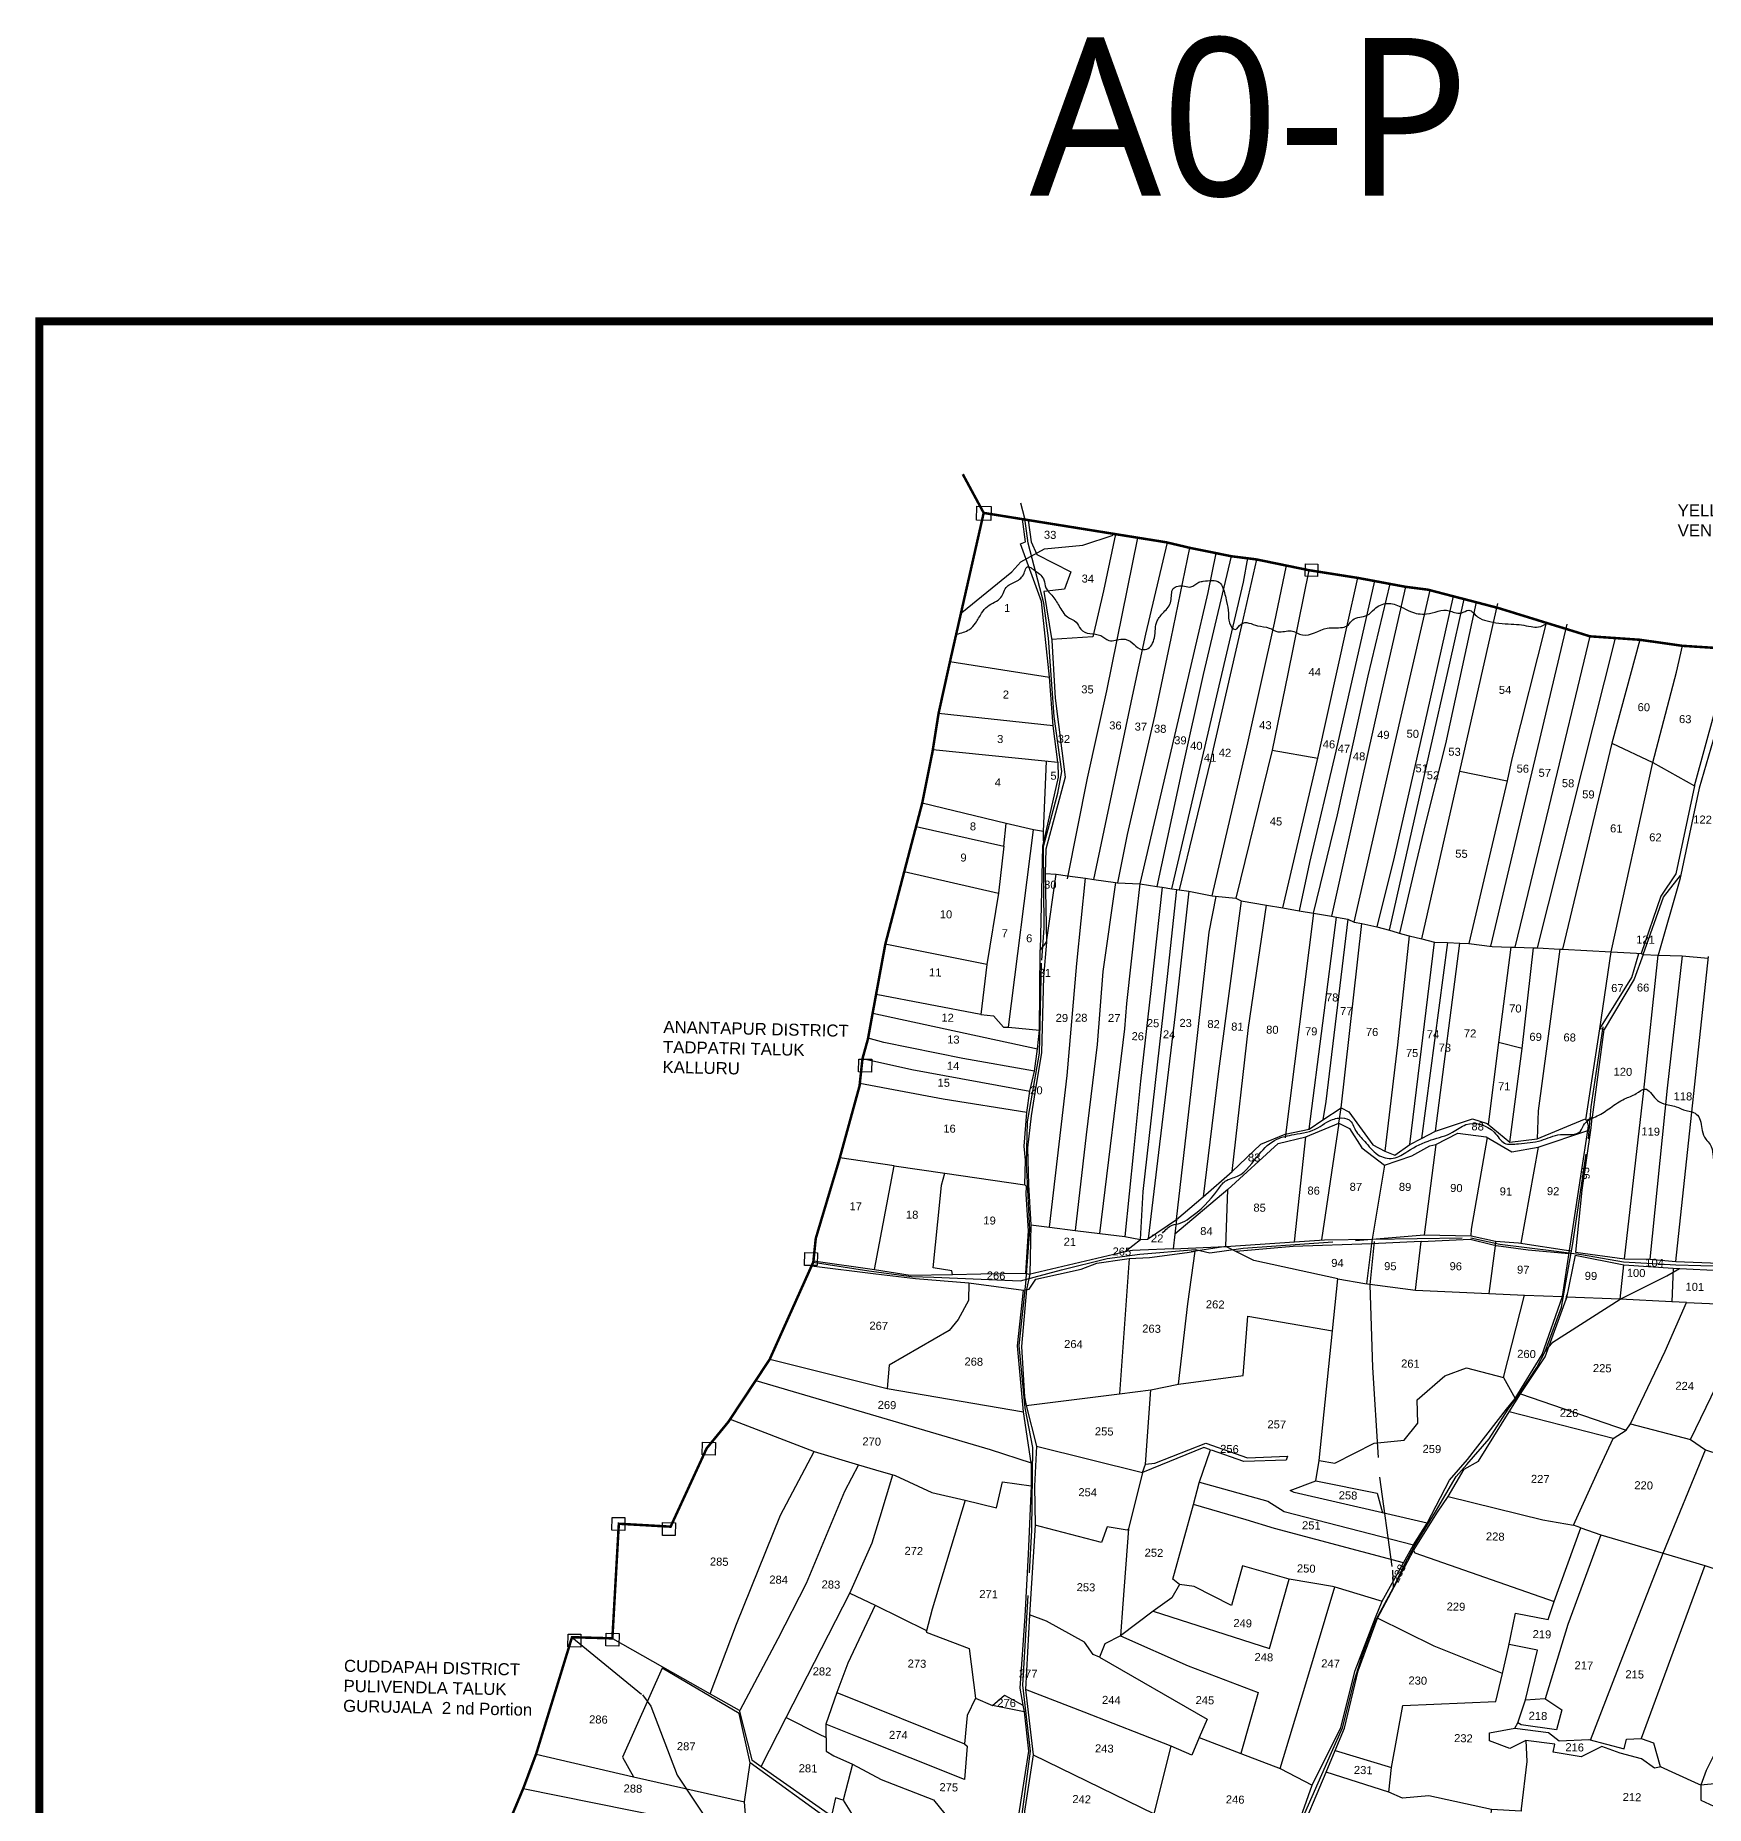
# Model space of a CAD drawing. Header units: inches. Extents: x 184455 to 225142, y 1613178 to 1622028.
# Drawn here: x 184455 to 187794, y 1616944 to 1620483 of the extents above; entities that cross this region are included whole.
import ezdxf
from ezdxf.enums import TextEntityAlignment as Align

# ---------------------------------------------------------------- set-up
doc = ezdxf.new("R2010")
doc.units = ezdxf.units.IN
doc.header["$LTSCALE"] = 15
doc.header["$MEASUREMENT"] = 0
doc.linetypes.add('ACAD_ISO02W100', pattern=[15, 12, -3])
for name, color, linetype in [('BOUNDRY STONES', 240, 'Continuous'), ('CADAS', 1, 'Continuous'), ('PAPER SIZE', 5, 'Continuous'), ('PLOTS', 7, 'Continuous'), ('PLOTS NO', 7, 'Continuous'), ('ROADS', 6, 'ACAD_ISO02W100'), ('STREAMS', 4, 'Continuous'), ('TEXT', 1, 'Continuous'), ('VILLAGE BOUNDRY', 5, 'Continuous')]:
    doc.layers.add(name, color=color, linetype=linetype)
doc.styles.get("Standard").update_dxf_attribs({"font": 'arial.ttf'})
doc.styles.add('TMS', font='trebuc.ttf')

msp = doc.modelspace()

# ---------------------------------------------------------------- linework, layer by layer
at = {"layer": 'BOUNDRY STONES'}
for points in [[(186337, 1619542.3), (186365.6, 1619541.7), (186365, 1619513.4), (186336.4, 1619514)], [(186994.1, 1619426.6), (187018.3, 1619426.1), (187017.7, 1619401.7), (186993.5, 1619402.2)], [(186100.9, 1618437), (186126.6, 1618436.4), (186126, 1618410.9), (186100.3, 1618411.5)], [(185992.8, 1618050), (186018.5, 1618049.5), (186017.9, 1618024), (185992.2, 1618024.5)], [(185788.5, 1617671), (185814.2, 1617670.4), (185813.7, 1617644.9), (185788, 1617645.5)], [(185607.7, 1617520.7), (185633.4, 1617520.2), (185632.9, 1617494.7), (185607.2, 1617495.2)], [(185708.7, 1617510.2), (185734.4, 1617509.7), (185733.8, 1617484.2), (185708.1, 1617484.7)], [(185519.6, 1617287.5), (185545.3, 1617287), (185544.8, 1617261.5), (185519.1, 1617262.1)], [(185596, 1617289.2), (185621.7, 1617288.6), (185621.1, 1617263.1), (185595.4, 1617263.7)]]:
    msp.add_lwpolyline(points, close=True, dxfattribs=at)
at = {"layer": 'PAPER SIZE', "color": 5, "const_width": 16}
msp.add_lwpolyline([(184462.7, 1619911.9), (189597.4, 1619911.9), (189597.4, 1613186.5), (184462.7, 1613186.5)], close=True, dxfattribs=at)
at = {"layer": 'PLOTS'}
for points in [[(186498.6, 1619030.1), (186489.2, 1619103.1), (186481.9, 1619200.1), (186466.2, 1619351.6), (186423.8, 1619467), (186434.3, 1619470.8), (186428.4, 1619516.2)], [(186439.2, 1619514.4), (186445.6, 1619470.8), (186456.9, 1619445.5), (186525, 1619411.2), (186512.3, 1619376.3), (186470.9, 1619371.7), (186486.4, 1619273.6), (186493.4, 1619158.4), (186513.5, 1619000.1), (186474.7, 1618856.4), (186473.7, 1618808), (186495.5, 1618806.6)], [(186613.8, 1619486.3), (186590.3, 1619373.1), (186568.4, 1619280.7), (186486.3, 1619275.7)], [(186658, 1619479.2), (186596, 1619173.3), (186557.2, 1618998.5), (186517.4, 1618797.5)], [(186571, 1618795.9), (186648.3, 1619162.2), (186674.5, 1619286.3), (186718, 1619469.4)], [(186762, 1619459), (186724.3, 1619277.4), (186692.1, 1619122.4), (186637.1, 1618886), (186617.8, 1618789.2)], [(186663.5, 1618787.1), (186744.6, 1619135.1), (186799.2, 1619369.3), (186815.2, 1619448.2)], [(186845.3, 1619442.1), (186789.4, 1619205.7), (186747.1, 1619017.1), (186696.5, 1618782)], [(186726.4, 1618777.5), (186774.3, 1618982.3), (186821.2, 1619182.8), (186869.7, 1619390), (186878.6, 1619437.9)], [(186895.9, 1619435.7), (186865.9, 1619303.5), (186804, 1619034), (186741.2, 1618775.2)], [(186807.1, 1618763.4), (186878.3, 1619069.1), (186931.9, 1619308), (186955.6, 1619423.4)], [(187000.6, 1619414.2), (186958.2, 1619207.1), (186926.9, 1619054.4), (186854.7, 1618758.4)], [(186948.5, 1618739.2), (187018.4, 1619038.2), (187076.4, 1619300.2), (187098.2, 1619398.8)], [(187131.7, 1619392.6), (187054.5, 1619052.6), (187002, 1618830), (186981.1, 1618733.5)], [(187009.7, 1618728.6), (187058, 1618924.9), (187119.1, 1619203.3), (187163, 1619386.7)], [(187193.6, 1619381), (187140.6, 1619146.9), (187104.9, 1618988.9), (187045.7, 1618722.3)], [(187091.4, 1618710.5), (187172.1, 1619064.1), (187242.8, 1619374.1)], [(187289.3, 1619362), (187242.3, 1619154.6), (187218.8, 1619051), (187171, 1618840.4), (187136.7, 1618701.4)], [(187161.9, 1618694.4), (187240.4, 1619043), (187282.2, 1619228.6), (187310.9, 1619356.4)], [(187335.2, 1619350.1), (187273.7, 1619067.3), (187234.3, 1618911.1), (187214.5, 1618827.5), (187181.6, 1618688.5)], [(187226.7, 1618676.9), (187302.6, 1619012.1), (187378.6, 1619347.7)], [(187474.8, 1619309.1), (187406.2, 1619036.9), (187396.8, 1618992.8), (187320.4, 1618668.1)], [(187364.6, 1618662.4), (187517.1, 1619306.6)], [(187562.5, 1619282), (187480.3, 1618941), (187412.2, 1618660.7)], [(187457.8, 1618659.1), (187613.3, 1619278.5)], [(187662.1, 1619275.1), (187606.2, 1619068.1), (187507.5, 1618656.4)], [(187604.7, 1618651.2), (187688.3, 1619029.6), (187735.5, 1619210.1), (187747.6, 1619263)], [(187606.2, 1619068.1), (187688.3, 1619029.6), (187771.5, 1618982.8), (187812.3, 1619131.6), (187846.1, 1619256.7)], [(187870.8, 1619255.2), (187822.7, 1619122.3), (187780.7, 1618978.5), (187742.2, 1618795.8), (187698.6, 1618644.6)], [(186283.1, 1619231.4), (186481.9, 1619200.1)], [(186489.2, 1619103.1), (186260.3, 1619127.9)], [(186248.9, 1619055.6), (186472.8, 1619032.8), (186498.6, 1619030.1), (186499.5, 1619000.4), (186467.8, 1618862.8), (186463.2, 1618654.4), (186476.1, 1618670.4), (186495.5, 1618806.6), (186518.1, 1618803.4), (186553.8, 1618798.3), (186571, 1618795.9), (186614.3, 1618789.7), (186617.8, 1618789.2), (186663.5, 1618787.1), (186696.5, 1618782), (186707.5, 1618780.4), (186726.4, 1618777.5), (186736.6, 1618775.9), (186741.2, 1618775.2), (186760.4, 1618772.3), (186807.1, 1618763.4), (186813.5, 1618762.2), (186854.7, 1618758.4), (186865.5, 1618753.5), (186916.1, 1618744.8), (186948.5, 1618739.2), (186981.1, 1618733.5), (187009.7, 1618728.6), (187045.7, 1618722.3), (187055.8, 1618720.6), (187078.8, 1618716.6), (187091.4, 1618710.5), (187106.2, 1618707.6), (187136.7, 1618701.4), (187161.9, 1618694.4), (187185.5, 1618687.3), (187201.3, 1618683.3), (187226.7, 1618676.9), (187251.9, 1618670.6), (187277.4, 1618669.7), (187302.5, 1618668.8), (187320.4, 1618668.1), (187367.2, 1618662.1), (187404.6, 1618660.9), (187412.2, 1618660.7), (187449.6, 1618659.5), (187457.8, 1618659.1), (187502.5, 1618656.7), (187507.5, 1618656.4), (187604.7, 1618651.2), (187655.9, 1618648.5), (187664.6, 1618648), (187668.8, 1618645.6), (187698.6, 1618644.6), (187746.9, 1618643), (187798.6, 1618638.3)], [(186470.1, 1618873.1), (186469.9, 1618891.9), (186476, 1619032.4)], [(186926.9, 1619054.4), (187018.4, 1619038.2)], [(187302.6, 1619012.1), (187396.8, 1618992.8)], [(187771.5, 1618982.8), (187734.3, 1618807.2), (187704.2, 1618762.5), (187664.6, 1618648)], [(186469.9, 1618891.9), (186450.1, 1618895.3), (186395.7, 1618908.1), (186227.6, 1618948.6)], [(186215.4, 1618902), (186390.5, 1618862.3), (186395.7, 1618908.1)], [(186400.2, 1618500.8), (186450.1, 1618895.3)], [(186390.5, 1618862.3), (186379.9, 1618768.7), (186356.5, 1618625.8), (186345, 1618525.9), (186369.9, 1618523), (186390.4, 1618500.5), (186400.2, 1618500.8), (186462.2, 1618494.9), (186463.2, 1618654.4)], [(186191.7, 1618811.6), (186379.9, 1618768.7)], [(186473.7, 1618808), (186476.1, 1618670.4), (186470, 1618601.2), (186465.9, 1618450.2), (186451.5, 1618361.2), (186445.4, 1618323.5), (186437.9, 1618259.5), (186439.8, 1618185.5), (186445, 1618105.3), (186442.9, 1618007.1), (186435.8, 1617975.9), (186426.4, 1617862), (186432.3, 1617761.4), (186435.4, 1617744.1), (186455.8, 1617662.8), (186452.4, 1617583.1), (186453.7, 1617504.9), (186442.2, 1617326), (186434, 1617176.3), (186449.7, 1617046.1), (186431.9, 1616933.1), (186430.7, 1616907.2), (186472, 1616699.2)], [(186482.1, 1618100.7), (186517.4, 1618403.7), (186536.5, 1618628), (186553.8, 1618798.3)], [(186614.3, 1618789.7), (186589, 1618612.2), (186577.5, 1618466.2), (186555.3, 1618285.5), (186533.7, 1618094.4)], [(186582.6, 1618088.3), (186632.4, 1618497.3), (186636.4, 1618548.2), (186655.9, 1618722.9), (186663.5, 1618787.1)], [(186707.5, 1618780.4), (186684.5, 1618574.2), (186664.2, 1618392.4), (186650.3, 1618253), (186632.4, 1618082.2)], [(186664, 1618076.1), (186669, 1618171.8), (186718.1, 1618601.7), (186736.6, 1618775.9)], [(187668.8, 1618645.6), (187709.5, 1618760.3), (187743.8, 1618803.6)], [(186760.4, 1618772.3), (186733.4, 1618526.5), (186700.2, 1618250.3), (186679.4, 1618077.5)], [(186736.1, 1618116), (186767.9, 1618395.4), (186785.4, 1618549.2), (186801.5, 1618690.3), (186815.1, 1618761.9)], [(186865.5, 1618753.5), (186819.9, 1618413), (186789, 1618161.5)], [(186847.4, 1618211.9), (186879.9, 1618500.3), (186916.1, 1618744.8)], [(187009.7, 1618728.6), (186953, 1618279.4)], [(187001.3, 1618296.7), (187055.8, 1618720.6)], [(187078.8, 1618716.6), (187034.2, 1618351.9), (187028.6, 1618315.6)], [(187065, 1618339.6), (187106.2, 1618707.6)], [(187201.3, 1618683.3), (187177.5, 1618465.4), (187152.6, 1618252.6)], [(187202.1, 1618265.8), (187251.9, 1618670.6)], [(187277.4, 1618669.7), (187225.9, 1618278)], [(187254, 1618292.4), (187302.5, 1618668.8)], [(186010.2, 1618033.2), (186132, 1618015.9), (186203.6, 1618004.6), (186288.2, 1618006.3), (186345, 1618007.4), (186434.8, 1618009.1), (186441, 1618006.7), (186633.2, 1618051.9), (186664, 1618076.1), (186678.1, 1618076.6), (186736.1, 1618116), (186789, 1618161.5), (186847.4, 1618211.9), (186904.6, 1618266.6), (186953, 1618287), (187001.3, 1618296.7), (187028.6, 1618315.6), (187065, 1618339.6), (187080.8, 1618331.5), (187128.6, 1618265.5), (187152.6, 1618252.6), (187172.3, 1618244.6), (187202.1, 1618265.8), (187225.9, 1618278), (187254, 1618292.4), (187327.5, 1618317.7), (187356.7, 1618307.8), (187402.3, 1618271), (187457.1, 1618277.6), (187551.8, 1618316.5), (187556.1, 1618314.7), (187567.9, 1618320.5), (187590.8, 1618496), (187582.4, 1618497.2), (187604.7, 1618651.2)], [(186356.5, 1618625.8), (186153.8, 1618666.5)], [(187404.6, 1618660.9), (187380, 1618469.7), (187359, 1618306)], [(187402.3, 1618271), (187427.3, 1618458.3), (187449.6, 1618659.5)], [(187502.5, 1618656.7), (187458.9, 1618333.3), (187457.1, 1618277.6)], [(187554, 1618315.6), (187582.4, 1618497.2), (187646.2, 1618599.8), (187660.3, 1618648.2)], [(187668.8, 1618645.6), (187651.1, 1618596.9), (187590.8, 1618496)], [(187631.4, 1618037.6), (187670, 1618374.2), (187698.6, 1618644.6)], [(187746.9, 1618643), (187716.8, 1618378.6), (187682.1, 1618036.8)], [(187734.2, 1618032.4), (187799.5, 1618642)], [(186345, 1618525.9), (186135.3, 1618565.7)], [(186128.6, 1618528.8), (186458.2, 1618457.3)], [(186171.7, 1618223.5), (186272.9, 1618208.8), (186432.5, 1618185.6), (186434.2, 1618235), (186431.7, 1618262.9), (186436.9, 1618330.1), (186442.8, 1618372.8), (186452, 1618412.9), (186458.2, 1618457.3), (186462.2, 1618494.9)], [(186452, 1618412.9), (186308.5, 1618437.8), (186151.1, 1618469.9), (186119.5, 1618478.6)], [(187427.3, 1618458.3), (187380, 1618469.7)], [(186108.2, 1618437.7), (186206.9, 1618416.3), (186442.8, 1618372.8)], [(186436.9, 1618330.1), (186269.6, 1618356.5), (186102.8, 1618387.9)], [(186838.5, 1618175.8), (186939.2, 1618267.9), (186994.5, 1618281.4), (187060.5, 1618309), (187065, 1618339.6)], [(186889.9, 1616637.7), (186902.6, 1616686.5), (186922, 1616744.8), (186958.3, 1616848), (187007.1, 1616985.1), (187064.3, 1617100.5), (187093.3, 1617214.6), (187133.5, 1617320.6), (187146.8, 1617353.4), (187189.5, 1617429.9), (187209.7, 1617466), (187237.4, 1617509), (187281.5, 1617595), (187317.8, 1617636.3), (187395.4, 1617737.1), (187412.9, 1617758.2), (187467.1, 1617846.3), (187507.5, 1617962), (187521.4, 1618053.9), (187545.3, 1618211.7), (187558.2, 1618293.9), (187559.4, 1618303.4), (187556.1, 1618314.7)], [(187534.3, 1618050.8), (187547.1, 1618174.8), (187565.2, 1618299.2), (187566.7, 1618319.9)], [(186972, 1618071.6), (186994.5, 1618281.4)], [(187060.5, 1618309), (187025.8, 1618075.3)], [(187060.5, 1618309), (187081.6, 1618298.2), (187106.6, 1618259.5), (187151.9, 1618224.8), (187127.3, 1618076.7)], [(187151.9, 1618224.8), (187206.1, 1618243.6), (187242.1, 1618263.1), (187254.2, 1618265.8), (187298.2, 1618288.4), (187355.1, 1618281.7), (187406.4, 1618251.2), (187459.3, 1618260.9), (187558.2, 1618293.9)], [(187324.8, 1618083.7), (187325.4, 1618096.6), (187357.9, 1618280)], [(187254.2, 1618265.8), (187231.2, 1618085.2)], [(187459.3, 1618260.9), (187424.2, 1618068.6)], [(186132, 1618015.9), (186171.7, 1618223.5), (186062.8, 1618239.3)], [(186288.2, 1618006.3), (186286.7, 1618013.8), (186249.5, 1618019.4), (186263.6, 1618157.5), (186266.4, 1618184.5), (186272.9, 1618208.8)], [(186434.8, 1618009.1), (186439.8, 1618093.2), (186435.5, 1618166.9), (186435.9, 1618181.9), (186432.5, 1618185.6)], [(186729.5, 1618057.5), (186834.7, 1618062.2), (186838.5, 1618175.8), (186732.8, 1618086.7)], [(186445, 1618105.3), (186482.1, 1618100.7), (186533.7, 1618094.4), (186582.6, 1618088.3), (186632.4, 1618082.2), (186664, 1618076.1), (186678.1, 1618076.6)], [(186736.1, 1618116), (186729.5, 1618057.5), (186663.2, 1618054.8), (186648.2, 1618054.2), (186633.2, 1618051.9)], [(186834.7, 1618062.2), (186972, 1618071.6), (187032.1, 1618075.8), (187127.3, 1618076.7), (187231.2, 1618085.2), (187324.8, 1618083.7), (187373.6, 1618072.5), (187419.8, 1618069.3), (187524.4, 1618053.5)], [(187225.3, 1618072.1), (187125.7, 1618067.2), (186969, 1618062.1), (186855.4, 1618052)], [(187127.3, 1618076.7), (187125.7, 1618067.2), (187115.5, 1617987.7)], [(187214, 1617975.1), (187225.3, 1618072.1), (187323.3, 1618076.8), (187366.3, 1618066.3), (187375.3, 1618064.1), (187438.9, 1618055.7), (187520.6, 1618048.4)], [(187373.6, 1618072.5), (187372.9, 1618063.7), (187360.4, 1617968.3)], [(186006.6, 1618023.5), (186134.9, 1618007.8), (186214.4, 1617998.3), (186320.8, 1617989.6), (186430.1, 1617975.1), (186441.4, 1617976.6), (186454.9, 1617997), (186545.7, 1618017.1), (186576.6, 1618028.8), (186631.7, 1618036.6), (186641.6, 1618038), (186681.7, 1618040), (186757.3, 1618050.4), (186773.4, 1618052.7)], [(186435.4, 1617744.1), (186621.7, 1617767.9), (186684.7, 1617775.9), (186740, 1617786.8), (186869, 1617804.3), (186878.7, 1617922.8), (187047.9, 1617893.6), (187058.8, 1617997.4), (186890.7, 1618034.3), (186834.7, 1618062.2), (186765.4, 1618051.6)], [(186641.6, 1618038), (186621.7, 1617767.9)], [(186740, 1617786.8), (186758.7, 1617947.5), (186773.4, 1618052.7)], [(187533.1, 1618044.9), (187514.7, 1617957)], [(187533.1, 1618044.9), (187630.1, 1618025.6), (187728.9, 1618018.6), (187836.4, 1618013.8), (187860.7, 1618029.5), (187933.6, 1618024.1), (187944.7, 1618012.3), (188020.2, 1617988.1), (188029.6, 1617985.1), (188167.6, 1617934.3), (188231, 1617922.5), (188315.4, 1617897.5), (188502.9, 1617871), (188575.2, 1617850.4), (188592.1, 1617840.1), (188696.6, 1617826.8), (188729.7, 1617796.8), (188779.8, 1617798.7)], [(187533.6, 1618050.9), (187631.4, 1618037.6), (187682.1, 1618036.8), (187734.2, 1618032.4), (187820.6, 1618028.7)], [(187058.8, 1617997.4), (187112.7, 1617988.1), (187214, 1617975.1), (187360.4, 1617968.3), (187431.4, 1617965), (187507.5, 1617962)], [(187160.5, 1616971.3), (187165.8, 1617020.5), (187188.3, 1617144.5), (187374.2, 1617152.4), (187387.4, 1617208.7), (187399.8, 1617261.1), (187413.9, 1617329.3), (187478.8, 1617316.3), (187491.2, 1617352.5), (187544, 1617500), (187529.3, 1617505.3), (187579, 1617613.7), (187608.9, 1617678.4), (187634.7, 1617694.7), (187643.5, 1617707.6), (187712.6, 1617853.2), (187755.8, 1617950), (187832.2, 1617946.8), (187836.4, 1618013.8)], [(187622.7, 1617956.9), (187630.1, 1618025.6)], [(187728.9, 1618018.6), (187726.4, 1617951.5)], [(185922.7, 1617836.6), (186157.6, 1617778.2), (186430, 1617731.7), (186417.8, 1617863.6), (186430.1, 1617975.1)], [(186320.8, 1617989.6), (186320.1, 1617954.3), (186299.8, 1617916), (186281.8, 1617894), (186161.3, 1617824.7), (186157.6, 1617778.2)], [(186906.4, 1616634), (186906.1, 1616646.6), (186912.2, 1616676.4), (186944.3, 1616781.7), (186948.4, 1616795.2), (186977.2, 1616874.1), (187035, 1617011.2), (187053.4, 1617054.9), (187072, 1617099.1), (187099.3, 1617213.9), (187138.1, 1617319.1), (187209.6, 1617454.4), (187258, 1617531.1), (187279.3, 1617562.3), (187311.2, 1617616.9), (187339.6, 1617633.3), (187401.3, 1617731.6), (187424, 1617767.6), (187472.8, 1617841.7), (187514.7, 1617957), (187516.5, 1617965.3)], [(187390, 1617800.4), (187431.4, 1617965)], [(187755.8, 1617950), (187726.4, 1617951.5), (187622.7, 1617956.9), (187515.6, 1617961.2)], [(187763.6, 1617676.1), (187867.6, 1617890.7), (187873.1, 1617916.4), (187887.6, 1617939.3)], [(187014.6, 1617594), (187021.1, 1617634.1), (187047.9, 1617893.6)], [(187021.1, 1617634.1), (187052.7, 1617629), (187131, 1617669.2), (187191, 1617675), (187218.6, 1617708.8), (187216.8, 1617755.5), (187272.2, 1617803.5), (187315.4, 1617819.5), (187390, 1617800.4), (187412.9, 1617758.2)], [(185894.9, 1617794.5), (186363.6, 1617656.6), (186445.7, 1617629.5), (186430, 1617731.7)], [(186455.8, 1617662.8), (186667.9, 1617610.2), (186673.9, 1617627.2), (186684.7, 1617775.9)], [(187424, 1617767.6), (187634.7, 1617694.7)], [(185843.6, 1617717), (186011.4, 1617652.2), (186100.3, 1617625.8), (186134.1, 1617615.8), (186173.4, 1617604.1), (186247.1, 1617570.7), (186313.4, 1617554.8), (186375.8, 1617539.8), (186388.3, 1617591.6), (186445.6, 1617584)], [(187608.9, 1617678.4), (187401.3, 1617731.6)], [(187643.5, 1617707.6), (187763.6, 1617676.1), (187793.4, 1617656), (187968, 1617598.9), (187983.3, 1617591), (188022.8, 1617581.8), (188082, 1617564.3), (188163.9, 1617542.8)], [(185804, 1617167.9), (185856.6, 1617307.2), (185944.2, 1617525.1), (186011.4, 1617652.2)], [(186742.2, 1617386.6), (186728.3, 1617396.9), (186769.7, 1617546.6), (186781.6, 1617589.5), (186804.2, 1617655.9), (186790.3, 1617660.6), (186667.9, 1617610.2)], [(186673.9, 1617627.2), (186692.9, 1617629), (186794.9, 1617668.7), (186878, 1617639.6), (186957.7, 1617642.8), (186955.3, 1617634.8), (186870.9, 1617632.1), (186806.2, 1617655.3)], [(187563.8, 1617075.5), (187628.5, 1617242.2), (187709, 1617448.8), (187793.4, 1617656)], [(186100.3, 1617625.8), (186072.3, 1617572.3), (185995.9, 1617388.6), (185938.9, 1617277.9), (185862.9, 1617134.5)], [(186445.3, 1617632.2), (186445.6, 1617584), (186439.7, 1617447), (186432.6, 1617323.3), (186422.7, 1617179.2), (186428.8, 1617145.2), (186431.1, 1617132), (186439.9, 1617053.5), (186418.4, 1616912.9), (186428.4, 1616859.2), (186432.6, 1616797.2), (186362.7, 1616813.2), (186323.9, 1616802.2), (186305.3, 1616766.7), (186324.9, 1616739.7), (186331.8, 1616709.3), (186347.5, 1616712.9)], [(186667.9, 1617610.2), (186640, 1617497.5), (186637.5, 1617495.1), (186597.3, 1617501.8), (186586.2, 1617470.4), (186463.2, 1617502.5), (186453.7, 1617504.9)], [(185955.6, 1617120.8), (186082.9, 1617369.1), (186127.6, 1617469.9), (186143.5, 1617521.6), (186169.1, 1617605.4)], [(186782.1, 1617590.9), (186918.3, 1617552.9), (186951.2, 1617532.7), (187209.7, 1617466)], [(187237.4, 1617509), (187148.1, 1617529.9), (186971.1, 1617570.1), (186963.1, 1617574.7), (187014.6, 1617594), (187136.9, 1617569), (187148.1, 1617529.9)], [(187544, 1617500), (187584.1, 1617485.6), (187709, 1617448.8), (187792.5, 1617424.2), (187875.9, 1617396.6), (187940.2, 1617520.5), (187983.3, 1617591)], [(186313.4, 1617554.8), (186247.4, 1617337.1), (186235.3, 1617291.4), (186321.8, 1617258.2), (186334.2, 1617159), (186368.1, 1617144.5), (186392.2, 1617165), (186428.8, 1617145.2)], [(187189.5, 1617429.9), (186932.2, 1617498.4), (186875.4, 1617515.7), (186769.7, 1617546.6)], [(187279.3, 1617562.3), (187468.3, 1617515.5), (187529.3, 1617505.3)], [(186640, 1617497.5), (186628.7, 1617348.1), (186623.8, 1617283.6), (186592.9, 1617267.6), (186581.7, 1617241.4), (186569.3, 1617246.7), (186552.3, 1617271.5), (186476.4, 1617313.4), (186442.2, 1617326)], [(187584.1, 1617485.6), (187518.3, 1617306.6), (187473.3, 1617158)], [(187209.6, 1617454.4), (187212.7, 1617449.5), (187491.2, 1617352.5)], [(187052.1, 1617381.5), (186961.4, 1617396.8), (186867.8, 1617423.8), (186845.9, 1617344.3), (186771.3, 1617382.2), (186742.2, 1617386.6), (186726.4, 1617359.7), (186689.3, 1617333), (186623.8, 1617283.6), (186759.2, 1617223.8), (186899.3, 1617170.3), (186864.3, 1617048.8)], [(186689.3, 1617333), (186922.1, 1617258.6), (186961.4, 1617396.8)], [(187792.5, 1617424.2), (187706.8, 1617192.8), (187664.6, 1617078.9), (187689.8, 1617069.9), (187703.2, 1617022.5), (187771.6, 1616991.3), (187784.9, 1616985.2)], [(186082.9, 1617369.1), (186133.7, 1617345.2), (186236.1, 1617294.4)], [(186943.3, 1617018.5), (186992.7, 1617181.3), (187052.2, 1617381.9), (187146.8, 1617353.4)], [(187868.5, 1617385.5), (187853, 1617321.7), (187842.4, 1617270.5), (187898.3, 1617243.2), (187900.4, 1617226.6), (187890.1, 1617204.4), (187843.9, 1617113.3), (187794.8, 1617014.9), (187784.4, 1616985.2), (187783.9, 1616955.1), (187845.1, 1616927.3), (187870.2, 1616915.9), (187880.9, 1616903.4), (187895.8, 1616922.4), (187887.7, 1616950.2), (187817.9, 1616988.6), (187784.4, 1616985.2)], [(186133.7, 1617345.2), (186079.2, 1617229.4), (186056.6, 1617170.5), (186034.7, 1617107.4)], [(187387.4, 1617208.7), (187250.9, 1617263.4), (187138.1, 1617319.1)], [(185608.2, 1617278.8), (185708.7, 1617221.9), (185804, 1617167.9), (185861.7, 1617135.2), (185887.1, 1617035.8), (185905.4, 1617022.9), (186046.5, 1616923.7)], [(187433.9, 1617156), (187457.4, 1617255.1), (187401, 1617266.7)], [(185455.7, 1617047.4), (185650.3, 1617001.7), (185872.3, 1616951.9), (185883.5, 1617030.2), (185861.4, 1617128.6), (185707.5, 1617219), (185628.3, 1617041.1), (185650.3, 1617001.7)], [(186581.7, 1617241.4), (186797.4, 1617117.4), (186781.4, 1617080.4), (186766.3, 1617045.5), (186725.6, 1617063), (186551.4, 1617131.2), (186434, 1617176.3)], [(186334.2, 1617159), (186317.6, 1617124.9), (186312.2, 1617067.9), (186317.6, 1617063.1), (186311.9, 1616996.7), (186094.7, 1617083.4), (186034.7, 1617107.4), (186035.9, 1617053.4), (186051, 1617043.9), (186088.5, 1617027), (186145.7, 1616996.5), (186250, 1616955.9), (186273.1, 1616928), (186290.5, 1616926.8), (186428.4, 1616859.2)], [(186056.6, 1617170.5), (186312.2, 1617067.9)], [(187704.9, 1617021.8), (187691.3, 1617019.2), (187665.7, 1617038), (187622.7, 1617049), (187586.4, 1617062.3), (187545.2, 1617042.2), (187488.8, 1617051.5), (187492.1, 1617067.1), (187434.2, 1617074.3), (187402.4, 1617058.9), (187361.5, 1617073.8), (187362, 1617089.9), (187412.2, 1617099.5), (187418.4, 1617110.2), (187433.9, 1617156), (187472.4, 1617158.6), (187506.1, 1617136), (187495.5, 1617096.2), (187425.1, 1617105.6), (187418.4, 1617110.2)], [(185905.4, 1617022.9), (185955.6, 1617120.8), (186020.4, 1617087.8), (186035.3, 1617080.4)], [(186431.1, 1617132), (186368.1, 1617144.5)], [(186781.4, 1617080.4), (186864.3, 1617048.8), (186943.3, 1617018.5), (187007.1, 1616985.1)], [(187412.2, 1617099.5), (187479.6, 1617090.8), (187500.8, 1617074), (187560.1, 1617076.5), (187630.6, 1617057.9), (187635.9, 1617077.2), (187664.6, 1617078.9)], [(186449.7, 1617046.1), (186691.2, 1616928), (186725.6, 1617063)], [(187053.4, 1617054.9), (187165.8, 1617020.5)], [(187434.2, 1617074.3), (187436.2, 1617032.7), (187425.2, 1616938.3), (187424.9, 1616933.6), (187365.8, 1616936.6)], [(185874.9, 1616917.9), (185878.1, 1616891.1), (185906.3, 1616850.5), (185996.4, 1616766.4), (186000.7, 1616762.3), (186045.7, 1616912.8), (185883.5, 1617030.2)], [(186088.5, 1617027), (186069.8, 1616955.3), (186054.2, 1616959.8), (186046.5, 1616923.7)], [(186944.3, 1616781.7), (186985.2, 1616755.3), (187082, 1616756.1), (187145.3, 1616735.7), (187205.7, 1616700.7), (187266.9, 1616694.6), (187297.9, 1616691.7), (187334.8, 1616664.2), (187341.8, 1616679.8), (187403.7, 1616681.9), (187551.4, 1616649.7), (187582.6, 1616656.3), (187669.5, 1616636.2), (187703.7, 1616695), (187777.4, 1616789.6), (187764.8, 1616821.9), (187615.7, 1616880.3), (187423, 1616923.8), (187365.3, 1616926.3), (187365.8, 1616936.6), (187240.2, 1616963.8), (187187.5, 1616959.5), (187160.5, 1616971.3), (187035, 1617011.2)], [(185429.9, 1616978.5), (185862.5, 1616891.2), (185874.9, 1616917.9), (185872.3, 1616951.9)], [(186069.8, 1616955.3), (186112.8, 1616886.1), (186187.5, 1616854), (186236, 1616782.7), (186229.1, 1616757.8)]]:
    msp.add_lwpolyline(points, dxfattribs=at)
at = {"layer": 'ROADS'}
for points in [[(186425.2, 1616912.3), (186443.8, 1617053.1), (186428.8, 1617185.1), (186447, 1617494.9), (186448.7, 1617660.1), (186433.5, 1617739.7), (186421.7, 1617864.3), (186435, 1617988.3), (186442.9, 1618095.5), (186436.1, 1618229), (186438.2, 1618311.1), (186461.8, 1618448.7), (186466.5, 1618634.7), (186471.2, 1618698.3), (186470.3, 1618861.5), (186498.6, 1618968.2), (186506.9, 1619011.5), (186491.6, 1619121.4), (186480.2, 1619278.1), (186470.9, 1619348.3), (186439.5, 1619468), (186432.8, 1619517.3), (186424.7, 1619548.4)], [(186306.5, 1619329.8), (186406.6, 1619410.7), (186424.5, 1619430.6), (186471.9, 1619456.9), (186548.7, 1619464.5), (186609.6, 1619484.5)], [(186980.6, 1616901.8), (187045.6, 1617050.6), (187068.1, 1617100.1), (187092, 1617195.2), (187107.1, 1617244.1), (187130.9, 1617308.9), (187169.1, 1617378.9), (187193.2, 1617429.4), (187211.2, 1617462.1), (187253.9, 1617532), (187294.8, 1617602.6), (187316.2, 1617626.1), (187361.1, 1617677.9), (187399.1, 1617737.3), (187423.1, 1617769.8), (187456.4, 1617820.1), (187472.7, 1617852), (187505.8, 1617941.2), (187528.4, 1618068.4), (187559.7, 1618277.6), (187564.8, 1618341.6), (187589, 1618501.3)], [(186009.9, 1618031.1), (186120.6, 1618013.2), (186205.9, 1618002), (186251, 1618001), (186423.8, 1617993.5), (186506.2, 1618015.6), (186597.3, 1618038.4), (186662.5, 1618046.9), (186773.8, 1618056.3), (186802.9, 1618049.3), (186869.1, 1618058.7), (187127.3, 1618076.7), (187324.3, 1618079.6), (187382.1, 1618066.7), (187490.2, 1618053.7), (187545.6, 1618046.2), (187629.8, 1618031.4), (187733.9, 1618025.2), (187834.4, 1618022.8)], [(187131.4, 1618072.4), (187122.3, 1617985.7), (187127.9, 1617820.3), (187141.6, 1617600.9), (187167.6, 1617415), (187169.1, 1617378.9)], [(187472.7, 1617852), (187488.2, 1617871.2), (187622.7, 1617956.9), (187716.4, 1618003.8), (187741.3, 1618018.5)], [(185526.9, 1617281.1), (185668.1, 1617165.9), (185685.4, 1617143.2), (185737.6, 1617005.1), (185797.8, 1616915)]]:
    msp.add_lwpolyline(points, dxfattribs=at)
at = {"layer": 'STREAMS'}
for points in [[(186296.7, 1619286.3), (186321.9, 1619295.8), (186334.4, 1619308.6), (186346.2, 1619328.1), (186358.2, 1619341.7), (186384.8, 1619359.5), (186397.2, 1619381.8), (186417.5, 1619392.7), (186432.4, 1619411), (186436.6, 1619420.2), (186454.3, 1619412.5), (186470.9, 1619394.6), (186474.8, 1619378.8), (186486.7, 1619364), (186501.2, 1619342.8), (186517.9, 1619320.8), (186535.4, 1619310.3), (186544.5, 1619296.5), (186562.8, 1619287.4), (186584.6, 1619283.4), (186600.6, 1619273.8), (186628, 1619276.6), (186647.5, 1619269.1), (186662.4, 1619257), (186676.5, 1619256.4), (186691.8, 1619279), (186697.3, 1619312.9), (186710.5, 1619330.1), (186724.8, 1619352.5), (186729.4, 1619377.3), (186751.8, 1619382.5), (186764.5, 1619380.6), (186780.9, 1619390.3), (186789.4, 1619392.1), (186821.7, 1619389.4), (186828.6, 1619379.2), (186835.7, 1619351.7), (186839.9, 1619328.4), (186841.9, 1619309.1), (186853.4, 1619295.8), (186865.4, 1619306.6), (186898, 1619303.2), (186921.5, 1619298.6), (186938.6, 1619291.2), (186964.9, 1619293), (186987.6, 1619284.7), (187037.3, 1619298.5), (187067.6, 1619299.8), (187079.5, 1619304.9), (187088.5, 1619315.2), (187117, 1619324), (187131.5, 1619336.5), (187157.3, 1619347.7), (187184.1, 1619341.1), (187203.8, 1619331.5), (187235.7, 1619326.8), (187281.1, 1619333.2), (187291.4, 1619329.6), (187305.2, 1619328.6), (187320.2, 1619334), (187337.8, 1619321.2), (187356.7, 1619312.7), (187405.1, 1619306.3), (187425.9, 1619304.8), (187444.7, 1619301.3), (187459.6, 1619300.7), (187476.6, 1619308.1)], [(186707.9, 1618088.8), (186727.5, 1618104.9), (186743, 1618108.8), (186761.4, 1618118.7), (186818.7, 1618175.6), (186833.4, 1618192.7), (186857.6, 1618202.8), (186901.1, 1618246.8), (186936.6, 1618276.5), (186971, 1618286), (187018.5, 1618299.3), (187036.2, 1618310.5), (187060.7, 1618318.9), (187081.1, 1618315.4), (187094, 1618294.2), (187112.3, 1618272.3), (187138.4, 1618245.7), (187169.2, 1618238.5), (187198.2, 1618252.6), (187245.3, 1618275.1), (187288, 1618290.6), (187314.3, 1618305.8), (187371.1, 1618290.5), (187391.7, 1618268.9), (187419.5, 1618267.5), (187464.7, 1618274.2), (187503.9, 1618286), (187543.7, 1618292.8), (187551.8, 1618307.4), (187577, 1618323.1), (187603.4, 1618339.6), (187631.9, 1618357.5), (187654.9, 1618367.9), (187672.5, 1618377), (187694, 1618357.2), (187710.1, 1618347.6), (187734.6, 1618341.7), (187754.9, 1618333.8), (187766.6, 1618331.3), (187777.5, 1618324.6), (187787.1, 1618293.9), (187794.1, 1618277), (187802.9, 1618266.3), (187808.2, 1618246.4), (187814.1, 1618221.5), (187843.3, 1618199.2), (187861.7, 1618175.7), (187862.9, 1618137.2), (187878.6, 1618083.7), (187903.3, 1618061.9), (187919.4, 1618045.4), (187941.5, 1618031.8), (187964, 1618020.3), (187980.3, 1618011), (188005.3, 1618005.3), (188019.7, 1618018.8), (188023.4, 1618045.8), (188026.4, 1618073.3), (188029.3, 1618110), (188031.3, 1618138.9), (188030.1, 1618164), (188041.4, 1618221.1), (188042.2, 1618244.1), (188042.8, 1618269.2), (188064, 1618372.6), (188063.8, 1618409.4), (188067, 1618430.3), (188079.9, 1618440.6), (188095, 1618437.9), (188102.2, 1618417.8), (188104.5, 1618401.2), (188110.1, 1618385.6), (188118.1, 1618341.2), (188114, 1618298), (188118.2, 1618282.7), (188124, 1618267.8), (188145, 1618252.6), (188167.5, 1618238.7), (188186.9, 1618232.7), (188217.9, 1618213.3), (188245.8, 1618195.5), (188267.4, 1618191.9), (188288, 1618173.6), (188313.8, 1618174.7), (188333.6, 1618164.3), (188358, 1618148.3), (188379.5, 1618138.2), (188397.8, 1618125.4), (188422.1, 1618118.7), (188452.6, 1618110.7), (188475.9, 1618089.9), (188502.3, 1618083.1), (188526.1, 1618068.8), (188556.1, 1618055.4), (188589.3, 1618047.5), (188610.4, 1618008.6), (188615.7, 1617981.6), (188625.6, 1617952), (188640.6, 1617918.1), (188656.2, 1617898.7), (188663.5, 1617877.4), (188681.2, 1617856), (188703.8, 1617833.3), (188729.6, 1617818.4), (188778.8, 1617804), (188814.9, 1617811.6), (188844, 1617817.9), (188869.5, 1617813), (188906.9, 1617804.1), (188921.1, 1617800.2), (188937.9, 1617788.1), (188968, 1617781.9), (188982.2, 1617777.9)]]:
    msp.add_spline(points, degree=3, dxfattribs=at)
at = {"layer": 'VILLAGE BOUNDRY'}
msp.add_lwpolyline([(185404.7, 1616918.4, 5, 5, 0), (185429.9, 1616978.5, 5, 5, 0), (185455.7, 1617047.4, 5, 5, 0), (185527.5, 1617281.1, 5, 5, 0), (185608.2, 1617278.8, 5, 5, 0), (185621.1, 1617507.9, 5, 5, 0), (185724.6, 1617502.1, 5, 5, 0), (185796.8, 1617658.8, 5, 5, 0), (185840.1, 1617711.6, 5, 5, 0), (185894.9, 1617794.5, 5, 5, 0), (185922.7, 1617836.6, 5, 5, 0), (186009.9, 1618031.1, 5, 5, 0), (186014.8, 1618078.3, 5, 5, 0), (186061.5, 1618234.5, 5, 5, 0), (186102.3, 1618383.1, 5, 5, 0), (186108.2, 1618437.7, 5, 5, 0), (186119.1, 1618477, 5, 5, 0), (186126.8, 1618519.4, 5, 5, 0), (186135.3, 1618565.7, 5, 5, 0), (186153.8, 1618666.5, 5, 5, 0), (186191.7, 1618811.6, 5, 5, 0), (186215.4, 1618902, 5, 5, 0), (186227.6, 1618948.6, 5, 5, 0), (186248.1, 1619050.8, 5, 5, 0), (186260.3, 1619127.9, 5, 5, 0), (186283.1, 1619231.4, 5, 5, 0), (186350.5, 1619528.7, 5, 5, 0), (186308.7, 1619606.1, 5, 5, 0), (186350.5, 1619528.7, 5, 5, 0), (186613.8, 1619486.3, 5, 5, 0), (186658, 1619479.2, 5, 5, 0), (186715.9, 1619469.9, 5, 5, 0), (186762, 1619459, 5, 5, 0), (186812, 1619448.9, 5, 5, 0), (186845.3, 1619442.1, 5, 5, 0), (186878.6, 1619437.9, 5, 5, 0), (186895.9, 1619435.7, 5, 5, 0), (186957.2, 1619423.1, 5, 5, 0), (187000.6, 1619414.2, 5, 5, 0), (187098.2, 1619398.8, 5, 5, 0), (187131.7, 1619392.6, 5, 5, 0), (187163, 1619386.7, 5, 5, 0), (187193.6, 1619381, 5, 5, 0), (187238.8, 1619375.2, 5, 5, 0), (187289.3, 1619362, 5, 5, 0), (187310.2, 1619356.6, 5, 5, 0), (187335.2, 1619350.1, 5, 5, 0), (187380.2, 1619338.3, 5, 5, 0), (187474.8, 1619309.1, 5, 5, 0), (187512.9, 1619297.4, 5, 5, 0), (187562.5, 1619282, 5, 5, 0), (187613.3, 1619278.5, 5, 5, 0), (187662.1, 1619275.1, 5, 5, 0), (187747.6, 1619263, 5, 5, 0), (187846.1, 1619256.7, 5, 5, 0)], format="xyseb", dxfattribs=at)

# ---------------------------------------------------------------- texts
at = {"layer": 'CADAS', "color": 2, "style": 'TMS'}
msp.add_text('A0-P', height=315.69, dxfattribs=at).set_placement((186442.7, 1620162.7))
at = {"layer": 'PLOTS NO'}
for s, rotation, p in [('33', 358.7483, (186483.4, 1619484.9)), ('34', 358.7483, (186558.7, 1619397.3)), ('1', 358.7483, (186397.7, 1619338.6)), ('44', 358.7483, (187012.3, 1619210.6)), ('2', 358.7483, (186394.9, 1619165.6)), ('35', 358.7483, (186558, 1619175.9)), ('54', 358.7483, (187392.8, 1619174.8)), ('60', 358.7483, (187670.2, 1619140.3)), ('36', 358.7483, (186613.9, 1619103.8)), ('37', 358.7483, (186664.7, 1619101.4)), ('38', 358.7483, (186703.4, 1619097.2)), ('43', 358.7483, (186913.7, 1619104.4)), ('49', 358.7483, (187149.4, 1619085.2)), ('50', 358.7483, (187208.3, 1619087.2)), ('63', 358.7483, (187753, 1619116.4)), ('3', 358.7483, (186383.5, 1619076.7)), ('32', 358.7483, (186510.9, 1619076.9)), ('39', 358.7483, (186743.8, 1619074.1)), ('40', 358.7483, (186775.6, 1619063.3)), ('42', 358.7483, (186832.9, 1619049.4)), ('46', 358.7483, (187040.7, 1619066.2)), ('47', 358.7483, (187070.6, 1619057.5)), ('53', 358.7483, (187291.8, 1619051.3)), ('41', 358.7483, (186803.2, 1619039.3)), ('48', 358.7483, (187101, 1619042.1)), ('51', 358.7483, (187226.2, 1619018)), ('56', 358.7483, (187428.3, 1619017.5)), ('4', 358.7483, (186378.8, 1618989.9)), ('5', 358.7483, (186490.1, 1619003.3)), ('52', 358.7483, (187248.7, 1619004.2)), ('57', 358.7483, (187472.2, 1619009)), ('58', 358.7483, (187518.8, 1618988.3)), ('59', 358.7483, (187559.4, 1618966)), ('45', 358.7483, (186934.9, 1618912)), ('122', 358.7483, (187787.6, 1618915.7)), ('8', 358.7483, (186329.1, 1618902)), ('61', 358.7483, (187615.2, 1618897.9)), ('62', 358.7483, (187693.4, 1618880.1)), ('9', 358.7483, (186310.1, 1618839.7)), ('55', 358.7483, (187305.7, 1618847.3)), ('30', 358.7483, (186483.8, 1618785.5)), ('10', 358.7483, (186275.2, 1618726.3)), ('7', 358.7483, (186392.6, 1618688.4)), ('6', 358.7483, (186441.6, 1618678.3)), ('121', 358.7483, (187673.5, 1618675.6)), ('11', 358.7483, (186253.7, 1618610.1)), ('31', 358.7483, (186472.7, 1618609.2)), ('78', 358.7483, (187047.2, 1618560.1)), ('67', 358.7483, (187617.4, 1618578.8)), ('66', 358.7483, (187668.8, 1618579.8)), ('12', 358.7483, (186278.4, 1618519.6)), ('29', 358.7483, (186506.8, 1618519.1)), ('28', 358.7483, (186545.5, 1618519.6)), ('27', 358.7483, (186611.4, 1618519)), ('77', 358.7483, (187075.4, 1618532.6)), ('70', 358.7483, (187413.4, 1618538)), ('26', 358.7483, (186658.6, 1618482.5)), ('25', 358.7483, (186689.1, 1618508.6)), ('24', 358.7483, (186721.3, 1618486.2)), ('23', 358.7483, (186754.2, 1618509.1)), ('82', 358.7483, (186810.1, 1618506.8)), ('81', 358.7483, (186857.7, 1618501.7)), ('80', 358.7483, (186927.6, 1618495.5)), ('79', 358.7483, (187005.2, 1618492.4)), ('76', 358.7483, (187127, 1618491.1)), ('74', 358.7483, (187248.7, 1618486.4)), ('72', 358.7483, (187322.8, 1618488.2)), ('13', 358.7483, (186289.8, 1618475.9)), ('75', 358.7483, (187206.9, 1618449)), ('73', 358.7483, (187272.4, 1618459.7)), ('69', 358.7483, (187453.9, 1618481.3)), ('68', 358.7483, (187522, 1618480.1)), ('14', 358.7483, (186289.5, 1618423.4)), ('15', 358.7483, (186270.7, 1618389.6)), ('71', 358.7483, (187391.2, 1618382.4)), ('120', 358.7483, (187628.4, 1618411.5)), ('20', 358.7483, (186455.9, 1618374.5)), ('118', 358.7483, (187748.4, 1618362.4)), ('16', 358.7483, (186282.2, 1618297.9)), ('88', 358.7483, (187338, 1618302.2)), ('119', 358.7483, (187684, 1618292)), ('83', 358.7483, (186891.2, 1618240.1)), ('93', 94.6119, (187553.5, 1618208.4)), ('86', 358.7483, (187010.1, 1618173.9)), ('87', 358.7483, (187094.5, 1618181.4)), ('89', 358.7483, (187193, 1618181.3)), ('90', 358.7483, (187295.5, 1618179.1)), ('91', 358.7483, (187394.5, 1618172.2)), ('92', 358.7483, (187488.9, 1618172.8)), ('17', 358.7483, (186094.6, 1618142.6)), ('85', 358.7483, (186902.1, 1618139.8)), ('18', 358.7483, (186207.5, 1618125.8)), ('19', 358.7483, (186362.3, 1618114.2)), ('21', 358.7483, (186522.8, 1618071.6)), ('22', 358.7483, (186697.3, 1618078.5)), ('84', 358.7483, (186795.8, 1618092.9)), ('265', 358.7483, (186626.8, 1618052)), ('94', 358.7483, (187057.7, 1618029.2)), ('95', 358.7483, (187163.5, 1618022.8)), ('96', 358.7483, (187294.3, 1618022.7)), ('104', 358.7483, (187691.7, 1618029.7)), ('266', 358.7483, (186375.3, 1618004)), ('97', 358.7483, (187429.1, 1618015.7)), ('99', 358.7483, (187564.5, 1618003.4)), ('100', 358.7483, (187654.8, 1618009.3)), ('101', 358.7483, (187772.2, 1617981.5)), ('262', 358.7483, (186813.4, 1617946.4)), ('267', 358.7483, (186140.6, 1617903.7)), ('263', 358.7483, (186686.1, 1617897.9)), ('264', 358.7483, (186529.9, 1617867.1)), ('260', 358.7483, (187435.8, 1617847.4)), ('268', 358.7483, (186330.7, 1617832)), ('261', 358.7483, (187203.6, 1617828)), ('225', 358.7483, (187587.1, 1617818.9)), ('224', 358.7483, (187751.9, 1617783.5)), ('269', 358.7483, (186157.2, 1617745.3)), ('257', 358.7483, (186936.4, 1617706.5)), ('226', 358.7483, (187520.8, 1617729.5)), ('270', 358.7483, (186126.6, 1617672.3)), ('255', 358.7483, (186591.5, 1617692.5)), ('256', 358.7483, (186841.8, 1617657.3)), ('259', 358.7483, (187246.5, 1617657.4)), ('254', 358.7483, (186558.4, 1617570.8)), ('258', 358.7483, (187078.9, 1617564.6)), ('227', 358.7483, (187463.1, 1617597.4)), ('220', 358.7483, (187669.9, 1617584.7)), ('251', 358.7483, (187005.5, 1617504.6)), ('228', 358.7483, (187373.2, 1617482.4)), ('285', 358.7483, (185821.8, 1617432.1)), ('272', 358.7483, (186210.8, 1617453.5)), ('252', 358.7483, (186690.9, 1617449.9)), ('284', 358.7483, (185940.6, 1617396.1)), ('283', 358.7483, (186045.1, 1617386.4)), ('250', 358.7483, (186995.4, 1617418.4)), ('238', 64.1658, (187179.9, 1617408.8)), ('271', 358.7483, (186360.4, 1617367.1)), ('253', 358.7483, (186555, 1617380.9)), ('229', 358.7483, (187294.7, 1617342.2)), ('249', 358.7483, (186868.3, 1617309.1)), ('219', 358.7483, (187466.6, 1617287)), ('282', 358.7483, (186027.3, 1617212.7)), ('273', 358.7483, (186217.1, 1617228.2)), ('277', 358.7483, (186439.4, 1617208.4)), ('248', 358.7483, (186910.6, 1617241.1)), ('247', 358.7483, (187044, 1617228.5)), ('217', 358.7483, (187550.3, 1617224.6)), ('230', 358.7483, (187218.3, 1617194.4)), ('215', 358.7483, (187652, 1617206.8)), ('276', 358.7483, (186396.3, 1617149.7)), ('244', 358.7483, (186605.7, 1617155.5)), ('245', 358.7483, (186792.8, 1617155.2)), ('286', 358.7483, (185580.3, 1617116.6)), ('218', 358.7483, (187458.6, 1617123.8)), ('274', 358.7483, (186179.8, 1617085.6)), ('232', 358.7483, (187309.6, 1617079.1)), ('287', 358.7483, (185755.8, 1617063)), ('243', 358.7483, (186591.7, 1617058.6)), ('216', 358.7483, (187532, 1617060.9)), ('281', 358.7483, (185999.3, 1617018.9)), ('231', 358.7483, (187109.3, 1617015.5)), ('288', 358.7483, (185649.3, 1616978.5)), ('275', 358.7483, (186280.7, 1616981)), ('212', 358.7483, (187646.6, 1616961.4)), ('242', 358.7483, (186546.4, 1616957.2)), ('246', 358.7483, (186853.2, 1616956.6))]:
    msp.add_text(s, height=16, rotation=rotation, dxfattribs=at).set_placement(p, align=Align.MIDDLE_CENTER)
at = {"layer": 'TEXT', "insert": (187737.9, 1619545.8), "char_height": 23.994, "width": 358.522, "attachment_point": 1}
msp.add_mtext('YELLANURU MANDAL VENNAPUSAPALLE', dxfattribs=at)
at = {"layer": 'TEXT', "char_height": 23.994, "attachment_point": 1, "rotation": 358.7483}
for s, insert, width in [('ANANTAPUR DISTRICT  TADPATRI TALUK  KALLURU', (185710.5, 1618513.3), 379.966), ('CUDDAPAH DISTRICT  PULIVENDLA TALUK  GURUJALA  2 nd Portion ', (185071.9, 1617236.1), 405.532)]:
    msp.add_mtext(s, dxfattribs=dict(at, insert=insert, width=width))

doc.saveas('drawing.dxf')
